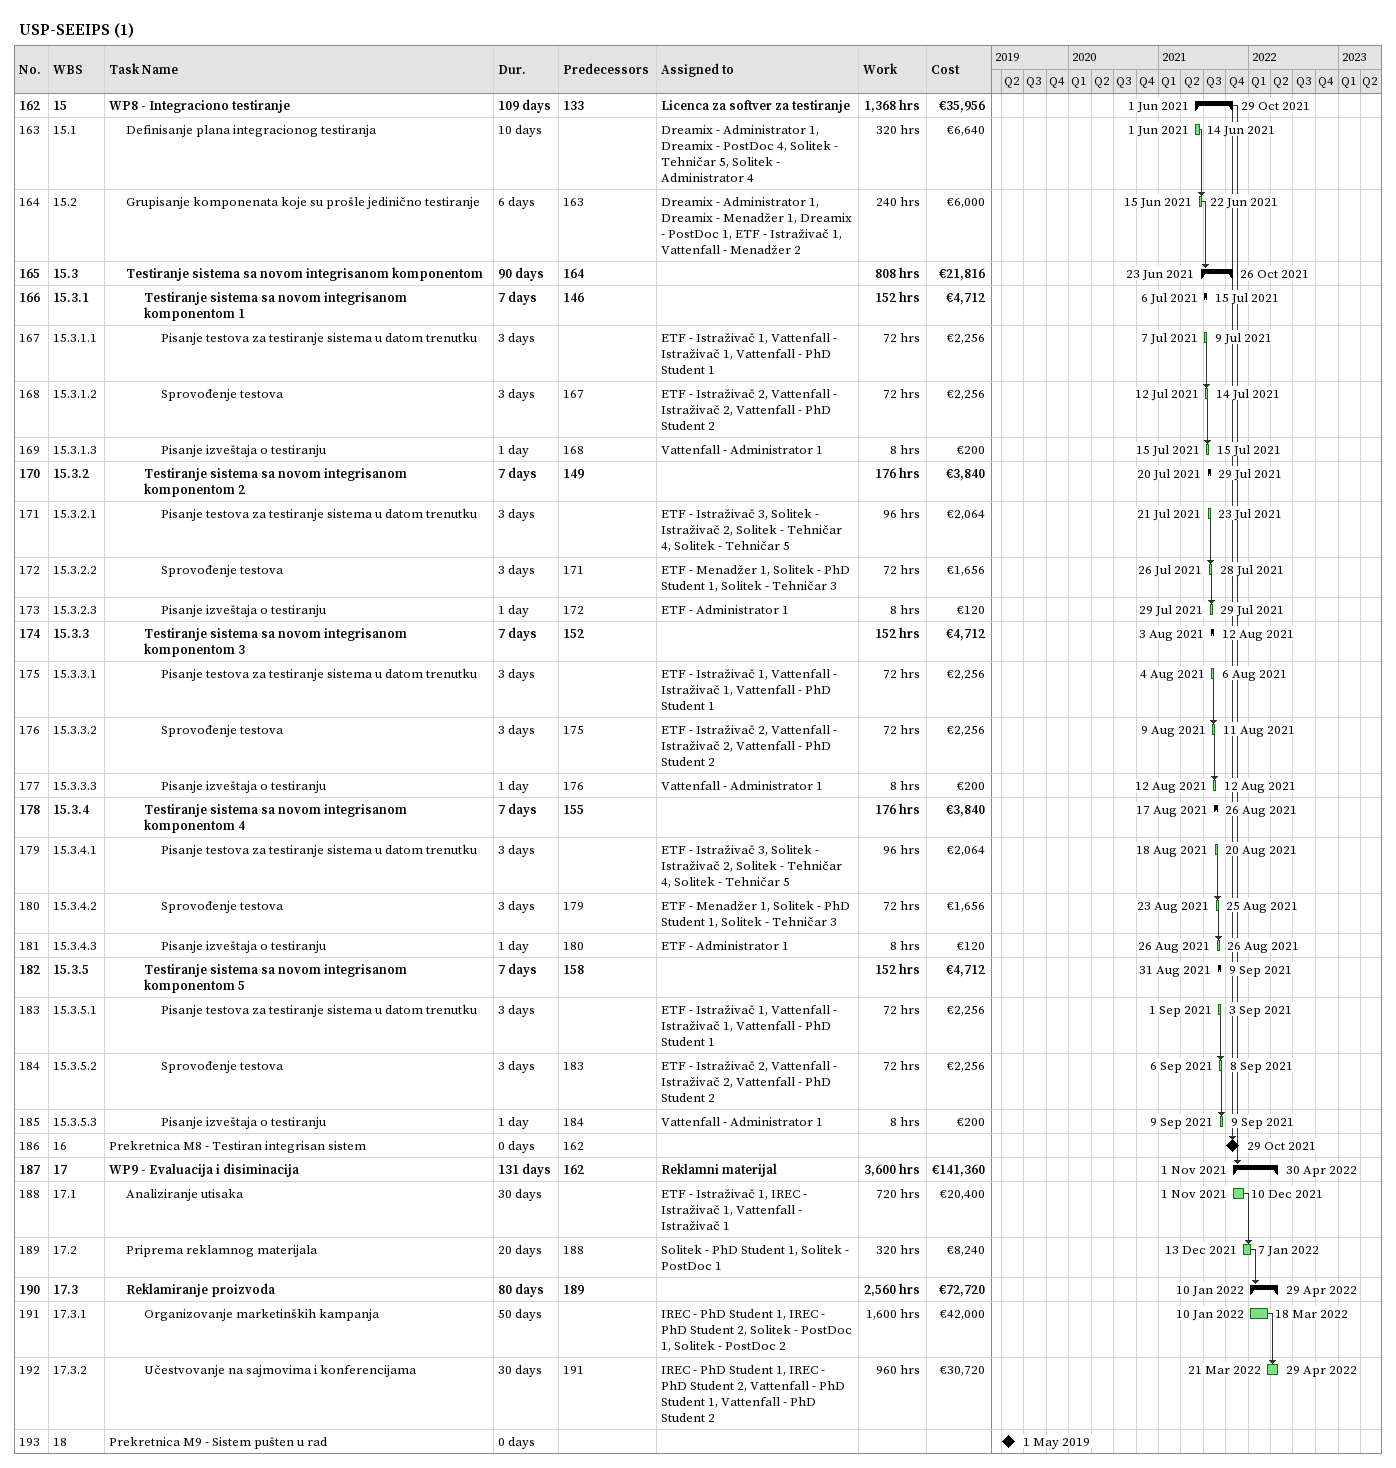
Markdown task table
USP-SEEIPS (1)

| ID | WBS | Task | Duration | Start | Finish | Predecessors | Resources | Work (h) | Cost (€) |
|---|---|---|---|---|---|---|---|---|---|
| 162 | 15 | **WP8 - Integraciono testiranje** | 109d | 2021-06-01 | 2021-10-29 | 133 | Licenca za softver za testiranje | 1368 | 35956 |
| 163 | 15.1 | Definisanje plana integracionog testiranja | 10d | 2021-06-01 | 2021-06-14 |  | Dreamix - Administrator 1, Dreamix - PostDoc 4, Solitek - Tehničar 5, Solitek - Administrator 4 | 320 | 6640 |
| 164 | 15.2 | Grupisanje komponenata koje su prošle jedinično testiranje | 6d | 2021-06-15 | 2021-06-22 | 163 | Dreamix - Administrator 1, Dreamix - Menadžer 1, Dreamix - PostDoc 1, ETF - Istraživač 1, Vattenfall - Menadžer 2 | 240 | 6000 |
| 165 | 15.3 | **Testiranje sistema sa novom integrisanom komponentom** | 90d | 2021-06-23 | 2021-10-26 | 164 |  | 808 | 21816 |
| 166 | 15.3.1 | **Testiranje sistema sa novom integrisanom komponentom 1** | 7d | 2021-07-06 | 2021-07-15 | 146 |  | 152 | 4712 |
| 167 | 15.3.1.1 | Pisanje testova za testiranje sistema u datom trenutku | 3d | 2021-07-07 | 2021-07-09 |  | ETF - Istraživač 1, Vattenfall - Istraživač 1, Vattenfall - PhD Student 1 | 72 | 2256 |
| 168 | 15.3.1.2 | Sprovođenje testova | 3d | 2021-07-12 | 2021-07-14 | 167 | ETF - Istraživač 2, Vattenfall - Istraživač 2, Vattenfall - PhD Student 2 | 72 | 2256 |
| 169 | 15.3.1.3 | Pisanje izveštaja o testiranju | 1d | 2021-07-15 | 2021-07-15 | 168 | Vattenfall - Administrator 1 | 8 | 200 |
| 170 | 15.3.2 | **Testiranje sistema sa novom integrisanom komponentom 2** | 7d | 2021-07-20 | 2021-07-29 | 149 |  | 176 | 3840 |
| 171 | 15.3.2.1 | Pisanje testova za testiranje sistema u datom trenutku | 3d | 2021-07-21 | 2021-07-23 |  | ETF - Istraživač 3, Solitek - Istraživač 2, Solitek - Tehničar 4, Solitek - Tehničar 5 | 96 | 2064 |
| 172 | 15.3.2.2 | Sprovođenje testova | 3d | 2021-07-26 | 2021-07-28 | 171 | ETF - Menadžer 1, Solitek - PhD Student 1, Solitek - Tehničar 3 | 72 | 1656 |
| 173 | 15.3.2.3 | Pisanje izveštaja o testiranju | 1d | 2021-07-29 | 2021-07-29 | 172 | ETF - Administrator 1 | 8 | 120 |
| 174 | 15.3.3 | **Testiranje sistema sa novom integrisanom komponentom 3** | 7d | 2021-08-03 | 2021-08-12 | 152 |  | 152 | 4712 |
| 175 | 15.3.3.1 | Pisanje testova za testiranje sistema u datom trenutku | 3d | 2021-08-04 | 2021-08-06 |  | ETF - Istraživač 1, Vattenfall - Istraživač 1, Vattenfall - PhD Student 1 | 72 | 2256 |
| 176 | 15.3.3.2 | Sprovođenje testova | 3d | 2021-08-09 | 2021-08-11 | 175 | ETF - Istraživač 2, Vattenfall - Istraživač 2, Vattenfall - PhD Student 2 | 72 | 2256 |
| 177 | 15.3.3.3 | Pisanje izveštaja o testiranju | 1d | 2021-08-12 | 2021-08-12 | 176 | Vattenfall - Administrator 1 | 8 | 200 |
| 178 | 15.3.4 | **Testiranje sistema sa novom integrisanom komponentom 4** | 7d | 2021-08-17 | 2021-08-26 | 155 |  | 176 | 3840 |
| 179 | 15.3.4.1 | Pisanje testova za testiranje sistema u datom trenutku | 3d | 2021-08-18 | 2021-08-20 |  | ETF - Istraživač 3, Solitek - Istraživač 2, Solitek - Tehničar 4, Solitek - Tehničar 5 | 96 | 2064 |
| 180 | 15.3.4.2 | Sprovođenje testova | 3d | 2021-08-23 | 2021-08-25 | 179 | ETF - Menadžer 1, Solitek - PhD Student 1, Solitek - Tehničar 3 | 72 | 1656 |
| 181 | 15.3.4.3 | Pisanje izveštaja o testiranju | 1d | 2021-08-26 | 2021-08-26 | 180 | ETF - Administrator 1 | 8 | 120 |
| 182 | 15.3.5 | **Testiranje sistema sa novom integrisanom komponentom 5** | 7d | 2021-08-31 | 2021-09-09 | 158 |  | 152 | 4712 |
| 183 | 15.3.5.1 | Pisanje testova za testiranje sistema u datom trenutku | 3d | 2021-09-01 | 2021-09-03 |  | ETF - Istraživač 1, Vattenfall - Istraživač 1, Vattenfall - PhD Student 1 | 72 | 2256 |
| 184 | 15.3.5.2 | Sprovođenje testova | 3d | 2021-09-06 | 2021-09-08 | 183 | ETF - Istraživač 2, Vattenfall - Istraživač 2, Vattenfall - PhD Student 2 | 72 | 2256 |
| 185 | 15.3.5.3 | Pisanje izveštaja o testiranju | 1d | 2021-09-09 | 2021-09-09 | 184 | Vattenfall - Administrator 1 | 8 | 200 |
| 186 | 16 | Prekretnica M8 - Testiran integrisan sistem | 0d | 2021-10-29 | 2021-10-29 | 162 |  |  |  |
| 187 | 17 | **WP9 - Evaluacija i disiminacija** | 131d | 2021-11-01 | 2022-04-30 | 162 | Reklamni materijal | 3600 | 141360 |
| 188 | 17.1 | Analiziranje utisaka | 30d | 2021-11-01 | 2021-12-10 |  | ETF - Istraživač 1, IREC - Istraživač 1, Vattenfall - Istraživač 1 | 720 | 20400 |
| 189 | 17.2 | Priprema reklamnog materijala | 20d | 2021-12-13 | 2022-01-07 | 188 | Solitek - PhD Student 1, Solitek - PostDoc 1 | 320 | 8240 |
| 190 | 17.3 | **Reklamiranje proizvoda** | 80d | 2022-01-10 | 2022-04-29 | 189 |  | 2560 | 72720 |
| 191 | 17.3.1 | Organizovanje marketinških kampanja | 50d | 2022-01-10 | 2022-03-18 |  | IREC - PhD Student 1, IREC - PhD Student 2, Solitek - PostDoc 1, Solitek - PostDoc 2 | 1600 | 42000 |
| 192 | 17.3.2 | Učestvovanje na sajmovima i konferencijama | 30d | 2022-03-21 | 2022-04-29 | 191 | IREC - PhD Student 1, IREC - PhD Student 2, Vattenfall - PhD Student 1, Vattenfall - PhD Student 2 | 960 | 30720 |
| 193 | 18 | Prekretnica M9 - Sistem pušten u rad | 0d | 2019-05-01 | 2019-05-01 |  |  |  |  |
